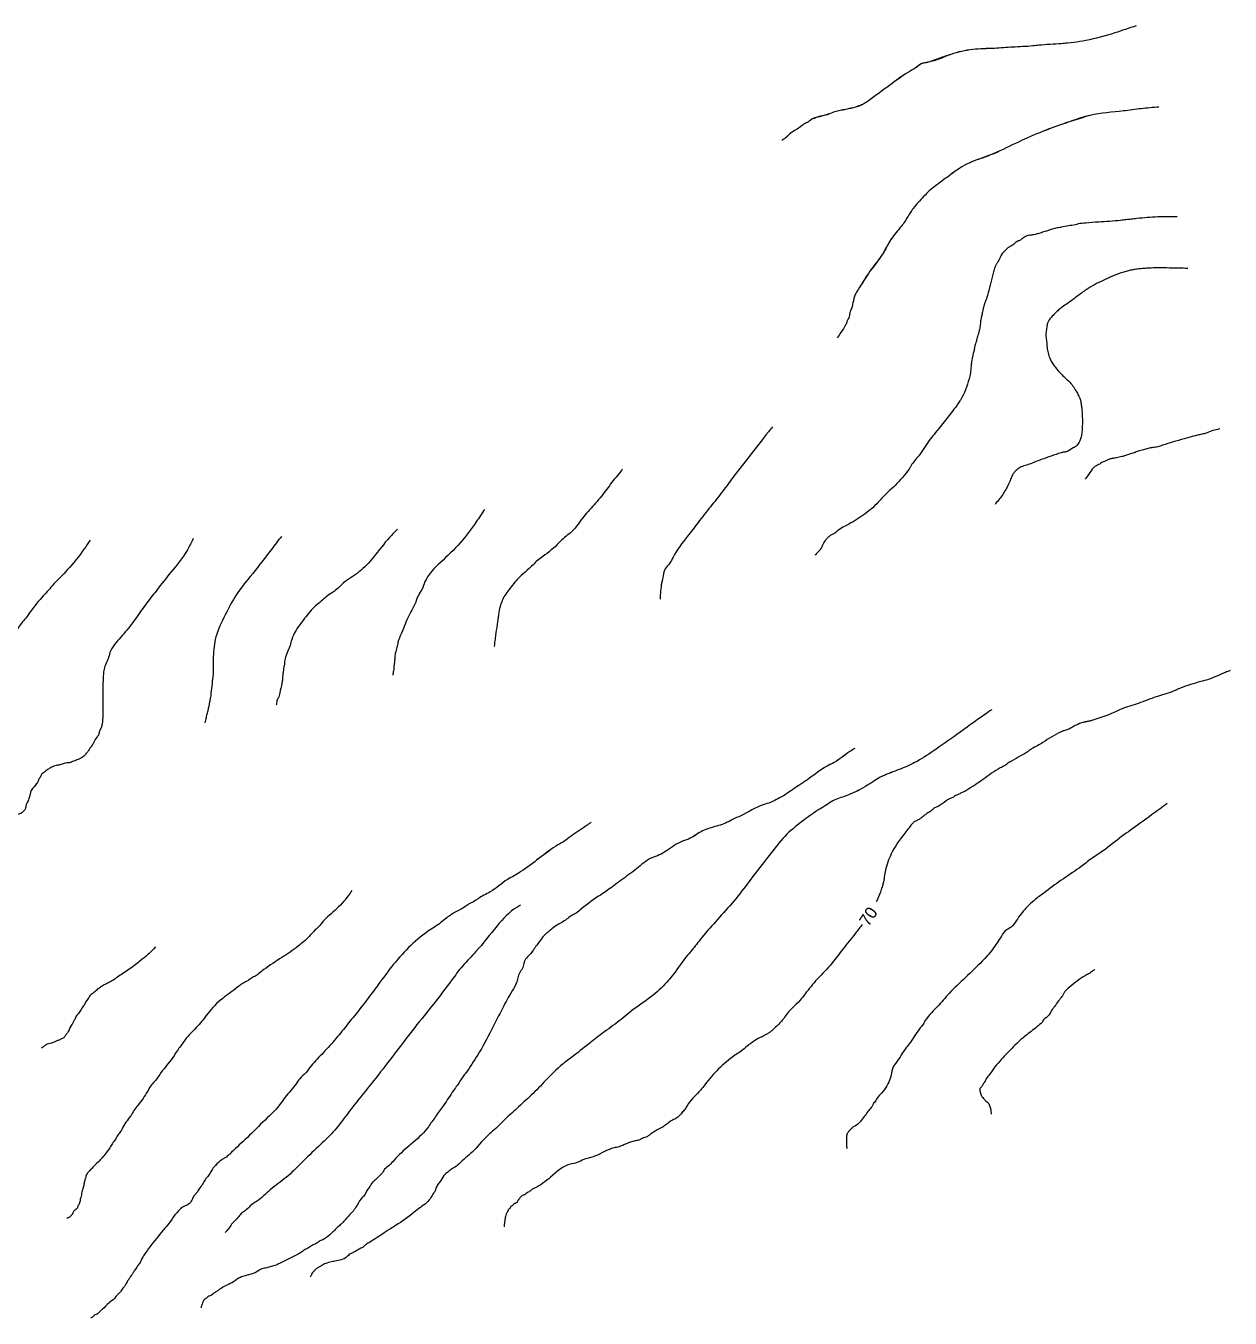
# Model space of a CAD drawing. Extents: x 366044 to 388405, y 4538112 to 4547939.
# Drawn here: x 384607.1 to 384746.5, y 4538127.1 to 4538276.6 of the extents above; entities that cross this region are included whole.
import ezdxf

# ---------------------------------------------------------------- set-up
doc = ezdxf.new("R2010")
doc.units = 0
for name, color, linetype in [('_DOSYADAN_EKLENDI', 7, 'Continuous'), ('Egri_1m', 7, 'Continuous'), ('NADI', 7, 'Continuous'), ('NKOT', 7, 'Continuous')]:
    doc.layers.add(name, color=color, linetype=linetype)

msp = doc.modelspace()

# ---------------------------------------------------------------- linework, layer by layer
at = {"layer": '_DOSYADAN_EKLENDI'}
for points in [[(384738.26191308093, 4538267.253266622), (384736.21441986924, 4538267.058519865), (384734.1512886012, 4538266.799002486), (384730.2896523637, 4538266.275521041), (384727.09640057554, 4538265.270111518), (384724.46229697886, 4538264.2847248195), (384721.6473417984, 4538263.0376101425), (384718.77210275654, 4538261.703252805), (384716.28599911486, 4538260.774216268), (384714.17572871916, 4538259.456423225), (384712.5672786879, 4538258.247871968), (384711.8522477833, 4538257.700934653), (384711.1945447055, 4538257.0647783745), (384710.5358562831, 4538256.369801555), (384709.96586929914, 4538255.702752777), (384709.5443749427, 4538255.121464432), (384708.9395656406, 4538254.131396754), (384708.54796687845, 4538253.579024602), (384708.0078754891, 4538252.940892018), (384707.40651489364, 4538252.156696235), (384706.16601534997, 4538250.088824143), (384704.63099391345, 4538247.996482541), (384703.42236065393, 4538246.075167727), (384703.11946333054, 4538245.550723616), (384702.8385788434, 4538244.584631372), (384702.7120990523, 4538244.057222806), (384702.5273060894, 4538243.560212662), (384702.4326925823, 4538243.179361373), (384702.368467342, 4538242.85683655), (384702.21701868024, 4538242.594614495), (384702.1552568018, 4538242.419141023), (384702.0018374505, 4538242.039277886), (384701.45780468197, 4538241.165863139), (384701.004657084, 4538240.548621503)], [(384730.1847037234, 4538266.257604169), (384727.09640057554, 4538265.270111518), (384724.46229697886, 4538264.2847248195), (384721.6473417984, 4538263.0376101425), (384718.77210275654, 4538261.703252805), (384718.15664377925, 4538261.457843932), (384717.52703645884, 4538261.246893096), (384716.898436377, 4538261.031862981), (384716.28599911486, 4538260.774216268), (384715.1994326313, 4538260.16455212), (384714.17572871916, 4538259.456423225), (384712.5672786879, 4538258.247871968), (384711.8522477833, 4538257.700934653), (384711.1945447055, 4538257.0647783745), (384710.5358562831, 4538256.369801555), (384709.96586929914, 4538255.702752777), (384709.5443749427, 4538255.121464432), (384708.9395656406, 4538254.131396754), (384708.54796687845, 4538253.579024602), (384708.0078754891, 4538252.940892018), (384707.40651489364, 4538252.156696235), (384707.08027975966, 4538251.649819273), (384706.7814636867, 4538251.125402641), (384706.4850483313, 4538250.599664782), (384706.16601534997, 4538250.088824143), (384705.78804761654, 4538249.562066879), (384705.3946524824, 4538249.045680469), (384705.00318342284, 4538248.527780494), (384704.63099391345, 4538247.996482541), (384703.42236065393, 4538246.075167727), (384703.11946333054, 4538245.550723616), (384702.8385788434, 4538244.584631372), (384702.7120990523, 4538244.057222806), (384702.6700103225, 4538243.931693664), (384702.61995885265, 4538243.808718469), (384702.569779242, 4538243.685742906), (384702.5273060894, 4538243.560212662), (384702.4326925823, 4538243.179361373), (384702.368467342, 4538242.85683655), (384702.21701868024, 4538242.594614495), (384702.1552568018, 4538242.419141023), (384702.0018374505, 4538242.039277886), (384701.45780468197, 4538241.165863139), (384701.004657084, 4538240.548621503)], [(384741.6184156513, 4538248.581119775), (384740.5521613162, 4538248.599036728), (384738.37634508376, 4538248.63559836), (384737.36072837946, 4538248.617035591), (384736.8531406471, 4538248.588015441), (384736.3455727721, 4538248.552048527), (384735.8006874808, 4538248.496183205), (384735.26037884015, 4538248.410169627), (384734.7242163165, 4538248.293823872), (384734.19176937593, 4538248.146962023), (384732.98711800994, 4538247.712769019), (384731.8227847502, 4538247.18653891), (384730.80558455037, 4538246.681229976), (384729.8340674217, 4538246.102051727), (384729.291412619, 4538245.713718119), (384728.75782717945, 4538245.314676), (384728.22633501864, 4538244.913823893), (384727.6899600524, 4538244.520060323), (384727.0651086034, 4538244.089281863), (384726.6570088584, 4538243.769660062), (384726.2761653905, 4538243.420202747), (384725.91609859857, 4538243.04383256), (384725.57032888127, 4538242.643472139), (384725.3884919528, 4538242.322923618), (384725.2933857733, 4538241.912662059), (384725.2252191539, 4538241.354855069), (384725.1849774395, 4538240.708323192), (384725.26333275804, 4538240.118635553), (384725.31080713746, 4538239.441211177), (384725.4469829553, 4538238.7917148415), (384725.64245728974, 4538238.170640629), (384725.77026579104, 4538237.910337031), (384725.91276938096, 4538237.660165107), (384726.23596619494, 4538237.18679368), (384726.99384893896, 4538236.323982276), (384727.15885214304, 4538236.163987126), (384727.3275059187, 4538236.009144589), (384727.49581147626, 4538235.854476038), (384727.65977002634, 4538235.695002843), (384728.2085720979, 4538235.097409986), (384728.5814493095, 4538234.532191855), (384728.89601334924, 4538233.997372148), (384729.2335755701, 4538233.079724847), (384729.3142933359, 4538232.535701345), (384729.3667207243, 4538231.991145714), (384729.3949162103, 4538231.44592501), (384729.4029382683, 4538230.899906291), (384729.3916068035, 4538230.223470069), (384729.3528431063, 4538229.6651690025), (384729.2547808925, 4538229.078445819), (384729.0998835241, 4538228.610351871), (384728.7974788731, 4538228.115318032), (384728.3216127238, 4538227.799710273), (384727.6384481031, 4538227.399330236), (384727.4659678986, 4538227.342054894), (384727.28660252044, 4538227.308543695), (384727.1060033927, 4538227.279274817), (384726.92982193944, 4538227.234726437), (384724.6520021141, 4538226.449282722), (384723.94189793325, 4538226.196448112), (384723.2607040021, 4538225.913709156), (384722.63979393215, 4538225.718212861), (384722.04730143957, 4538225.463401946), (384721.9671025095, 4538225.405112263), (384721.8947481672, 4538225.337036951), (384721.82405464305, 4538225.26720622), (384721.7488381675, 4538225.203650272), (384721.6596440565, 4538225.146311958), (384721.56995727326, 4538225.059563375), (384721.5096734119, 4538224.972320715), (384721.41949395626, 4538224.856161861), (384721.20677608857, 4538224.447876605), (384720.9920875312, 4538223.921950268), (384720.6872195183, 4538223.279865076), (384720.35393392795, 4538222.697094501), (384719.57122907636, 4538221.621760469), (384719.3913628373, 4538221.418853031), (384719.3025336515, 4538221.2660339875)], [(384693.54434173874, 4538230.255679885), (384693.05929116433, 4538229.657243217), (384690.8351930385, 4538226.811598331), (384689.15217164694, 4538224.6629065685), (384687.737717933, 4538222.745050286), (384686.3556231754, 4538221.003161552), (384684.9132445565, 4538219.174030157), (384683.680627771, 4538217.576722395), (384682.02257525, 4538215.162844121), (384681.5986175317, 4538214.434504421), (384681.11782465875, 4538213.824793957), (384680.804088543, 4538212.653323894), (384680.708489691, 4538212.213652063), (384680.5147345332, 4538210.300597577)], [(384693.54434173874, 4538230.255679885), (384693.05929116433, 4538229.657243217), (384690.8351930385, 4538226.811598331), (384689.15217164694, 4538224.6629065685), (384687.737717933, 4538222.745050286), (384686.3556231754, 4538221.003161552), (384684.9132445565, 4538219.174030157), (384683.680627771, 4538217.576722395), (384682.02257525, 4538215.162844121), (384681.5986175317, 4538214.434504421), (384681.11782465875, 4538213.824793957), (384680.804088543, 4538212.653323894), (384680.708489691, 4538212.213652063), (384680.5147345332, 4538210.300597577)], [(384660.2079564071, 4538220.689473668), (384659.2385815293, 4538219.252435335), (384657.3742158816, 4538216.812605325), (384655.10116535926, 4538214.5561540015), (384653.26866599557, 4538212.262881266), (384652.96133462066, 4538211.473744721), (384652.53737690224, 4538210.745405023), (384652.2300455273, 4538209.956268477), (384651.31741217786, 4538208.147653984), (384650.489538888, 4538206.131685368), (384650.2135811246, 4538205.459695829), (384650.0856233163, 4538204.844056451), (384649.92875525844, 4538204.258321419), (384649.8321710618, 4538203.759829048), (384649.79390003684, 4538203.230938255), (384649.7257334175, 4538202.673131265), (384649.68746239255, 4538202.144240471), (384649.5903855235, 4538201.616337827), (384649.5791327042, 4538201.506651045)], [(384660.2079564071, 4538220.689473668), (384659.2385815293, 4538219.252435335), (384657.3742158816, 4538216.812605325), (384655.10116535926, 4538214.5561540015), (384653.26866599557, 4538212.262881266), (384652.96133462066, 4538211.473744721), (384652.53737690224, 4538210.745405023), (384652.2300455273, 4538209.956268477), (384651.31741217786, 4538208.147653984), (384650.489538888, 4538206.131685368), (384650.2135811246, 4538205.459695829), (384650.0856233163, 4538204.844056451), (384649.92875525844, 4538204.258321419), (384649.8321710618, 4538203.759829048), (384649.79390003684, 4538203.230938255), (384649.7257334175, 4538202.673131265), (384649.68746239255, 4538202.144240471), (384649.5903855235, 4538201.616337827), (384649.5791327042, 4538201.506651045)], [(384614.5426304438, 4538217.117825694), (384613.8636458802, 4538216.13165087), (384611.9409670606, 4538213.722219281), (384610.1447680323, 4538211.840196258), (384609.57478104834, 4538211.173147481), (384608.94598822034, 4538210.507086855), (384607.44332574017, 4538208.590712801), (384606.9620401949, 4538207.951592066), (384606.48173999425, 4538207.371291872), (384606.0587676207, 4538206.701772715), (384605.7529142629, 4538206.000866981), (384605.53379165416, 4538205.210248209), (384605.25684854615, 4538204.479438128), (384605.04018929927, 4538203.835870707), (384604.91370950814, 4538203.308462142), (384604.10061638977, 4538202.174801643), (384603.94916772796, 4538201.912579588), (384603.798704411, 4538201.709178076), (384603.6472557492, 4538201.446956022), (384603.3717906583, 4538200.804376753), (384603.1002669464, 4538200.397079649), (384602.7576205809, 4538199.2555139335), (384602.5565694296, 4538197.78796486), (384602.4629412671, 4538197.465934113), (384602.37128379435, 4538197.261544446), (384602.30607320915, 4538196.88019908), (384601.9742656361, 4538196.385659318), (384601.67629503645, 4538196.155317913), (384601.6369785934, 4538196.143975355)], [(384614.5426304438, 4538217.117825694), (384613.8636458802, 4538216.13165087), (384611.9409670606, 4538213.722219281), (384610.1447680323, 4538211.840196258), (384609.57478104834, 4538211.173147481), (384608.94598822034, 4538210.507086855), (384607.44332574017, 4538208.590712801), (384606.9620401949, 4538207.951592066), (384606.48173999425, 4538207.371291872), (384606.0587676207, 4538206.701772715), (384605.7529142629, 4538206.000866981), (384605.53379165416, 4538205.210248209), (384605.25684854615, 4538204.479438128), (384605.04018929927, 4538203.835870707), (384604.91370950814, 4538203.308462142), (384604.10061638977, 4538202.174801643), (384603.94916772796, 4538201.912579588), (384603.798704411, 4538201.709178076), (384603.6472557492, 4538201.446956022), (384603.3717906583, 4538200.804376753), (384603.1002669464, 4538200.397079649), (384602.7576205809, 4538199.2555139335), (384602.5565694296, 4538197.78796486), (384602.4629412671, 4538197.465934113), (384602.37128379435, 4538197.261544446), (384602.30607320915, 4538196.88019908), (384601.9742656361, 4538196.385659318), (384601.67629503645, 4538196.155317913), (384601.6369785934, 4538196.143975355)], [(384636.6773178801, 4538217.5592887495), (384636.1099911633, 4538216.816899088), (384634.87737437786, 4538215.219591326), (384633.6447575924, 4538213.622283564), (384631.4804506555, 4538210.834471066), (384630.176218544, 4538208.47348442), (384629.10425377474, 4538205.932083542), (384628.80119903054, 4538203.642529122), (384628.76720463624, 4538201.613220451), (384628.5244337532, 4538199.410908691), (384628.4557744615, 4538198.823691431), (384628.3606682819, 4538198.413429871), (384628.1670072162, 4538197.387034858), (384628.01112450304, 4538196.860120367), (384627.9135549616, 4538196.302807454), (384627.81925769395, 4538196.003765744)], [(384636.6773178801, 4538217.5592887495), (384636.1099911633, 4538216.816899088), (384634.87737437786, 4538215.219591326), (384633.6447575924, 4538213.622283564), (384631.4804506555, 4538210.834471066), (384630.176218544, 4538208.47348442), (384629.10425377474, 4538205.932083542), (384628.80119903054, 4538203.642529122), (384628.76720463624, 4538201.613220451), (384628.5244337532, 4538199.410908691), (384628.4557744615, 4538198.823691431), (384628.3606682819, 4538198.413429871), (384628.1670072162, 4538197.387034858), (384628.01112450304, 4538196.860120367), (384627.9135549616, 4538196.302807454), (384627.81925769395, 4538196.003765744)], [(384718.90426507866, 4538197.500666668), (384718.09756106505, 4538196.948684972), (384714.8557588959, 4538194.622332531), (384712.1500994867, 4538192.727861906), (384709.9825516909, 4538191.38280471), (384709.09390255855, 4538190.956830722), (384708.20623785304, 4538190.58962254), (384706.2835385733, 4538189.828284868), (384704.20559401065, 4538188.569899429), (384702.043460562, 4538187.5480541745), (384701.24539908976, 4538187.267517748), (384700.5055964663, 4538186.956613779), (384699.7628405624, 4538186.469412389), (384698.90209032095, 4538185.954797369), (384697.14776881324, 4538184.720379325), (384695.21079534525, 4538183.106937446), (384693.3819719469, 4538180.933251119), (384691.6706506728, 4538178.757595518), (384689.9578527584, 4538176.493791204), (384688.0986694023, 4538174.261831389), (384686.27230707096, 4538172.235059581), (384684.8626165216, 4538170.52460725), (384684.32204384136, 4538169.828279301), (384683.722720099, 4538169.13293599), (384682.0392977157, 4538166.868639357), (384681.4992172489, 4538166.201694312), (384679.7071525824, 4538164.468259222), (384677.41668831505, 4538162.801959362), (384675.5404347626, 4538161.30506446), (384673.6069067883, 4538159.897302906), (384672.0288384669, 4538158.659930948), (384670.00423061906, 4538157.07734893), (384669.28986581945, 4538156.530889411), (384667.0796527309, 4538154.3929861365), (384665.3762068712, 4538152.687456993), (384663.734957567, 4538151.18662354), (384662.1823270696, 4538149.713696034), (384661.4953689474, 4538149.049212582), (384660.780019721, 4538148.443987258), (384658.95513402973, 4538146.505364162), (384657.4333557036, 4538145.120093049), (384656.777741966, 4538144.572648893), (384656.2137003154, 4538144.229408108), (384656.0648538066, 4538144.114338087), (384655.91551508434, 4538143.969885163), (384655.8264040644, 4538143.912596312), (384655.49785887555, 4538143.59479988), (384655.01554504404, 4538142.86810439), (384654.714898746, 4538142.461666927), (384654.53027793206, 4538141.965111478), (384654.2276627806, 4538141.441142399), (384653.8956720979, 4538140.91766564), (384653.3272005269, 4538140.309978722), (384652.58395240956, 4538139.793394427), (384651.83922765206, 4538139.188661421), (384649.6094833004, 4538137.638908538), (384649.0155739054, 4538137.266777166), (384648.5993943368, 4538136.979840594), (384646.9062849581, 4538135.89135243), (384646.49059760285, 4538135.633798762), (384646.1924123719, 4538135.374275818), (384646.0734336075, 4538135.288096382), (384645.895703781, 4538135.202901584), (384645.035445753, 4538134.717669469), (384644.65061056905, 4538134.547772192), (384644.23295436025, 4538134.1726869065), (384642.90268783545, 4538133.695331895), (384642.6373236293, 4538133.640996958), (384641.9587331348, 4538133.476022869), (384641.4260358688, 4538133.24982138), (384641.0695917892, 4538133.020665977), (384640.77288319834, 4538132.849291744), (384640.5040734983, 4538132.5892764805), (384640.26463932946, 4538132.328768898), (384640.1730672425, 4538132.124565529), (384640.08198736905, 4538131.949745063), (384640.01177572005, 4538131.864028361)], [(384718.90426507866, 4538197.500666668), (384718.09756106505, 4538196.948684972), (384714.8557588959, 4538194.622332531), (384712.1500994867, 4538192.727861906), (384709.9825516909, 4538191.38280471), (384709.09390255855, 4538190.956830722), (384708.20623785304, 4538190.58962254), (384706.2835385733, 4538189.828284868), (384705.74493633537, 4538189.551687428), (384705.23403014615, 4538189.221660251), (384704.7283920298, 4538188.880349022), (384704.20559401065, 4538188.569899429), (384702.043460562, 4538187.5480541745), (384701.24539908976, 4538187.267517748), (384700.5055964663, 4538186.956613779), (384699.7628405624, 4538186.469412389), (384698.90209032095, 4538185.954797369), (384698.45816514327, 4538185.66342343)], [(384739.2135322091, 4538186.640199698), (384738.395601598, 4538186.057076259), (384735.7775765686, 4538184.131745772), (384733.69569429883, 4538182.638297102), (384731.46348888, 4538180.9416297), (384730.83971174055, 4538180.540607744), (384730.1557068987, 4538180.052421717), (384729.530453119, 4538179.563251051), (384727.4789308072, 4538178.128075869), (384725.4269162818, 4538176.663517782), (384724.83153024665, 4538176.203237701), (384724.2665041692, 4538175.801231109), (384723.7303614095, 4538175.369349293), (384723.1633664786, 4538174.8498110855), (384722.59489490744, 4538174.242124166), (384722.02396226936, 4538173.487522729), (384720.7665637225, 4538172.097820744), (384720.64807717147, 4538172.041024213), (384720.05126706965, 4538171.316213484), (384719.52531321463, 4538170.528541096), (384718.9971525826, 4538169.742385749), (384718.39372215024, 4538169.022126143), (384716.122789146, 4538166.767675889), (384714.18138575734, 4538164.889787875), (384712.77415627486, 4538163.326250063), (384711.18624368554, 4538161.50122003), (384710.88412074745, 4538161.006633856), (384710.5536067051, 4538160.571305809), (384709.34905265964, 4538158.828024341), (384708.59743691474, 4538157.811930683), (384708.29531397653, 4538157.317344509), (384707.633301465, 4538156.3879226055), (384707.4202895468, 4538155.950625282), (384707.32428753935, 4538155.481975779), (384707.0750091026, 4538154.6338101225), (384706.6494774795, 4538153.788598379), (384706.3483389682, 4538153.352778012), (384705.5688243324, 4538152.425325385), (384705.4175167567, 4538152.163340846), (384705.2378180766, 4538151.9606144335), (384705.1467382032, 4538151.785793968), (384704.96556288295, 4538151.494918845), (384704.57531335164, 4538151.001809627), (384704.1542116491, 4538150.421044017), (384703.6738666711, 4538149.8118801415), (384703.07798842253, 4538149.322217155), (384702.72154434276, 4538149.093061753), (384702.6613166405, 4538149.005897679), (384702.5722056205, 4538148.948608829), (384702.4522424295, 4538148.803663586), (384702.3327714516, 4538148.688101248), (384702.24218379153, 4538148.542663686), (384702.1819560893, 4538148.455499613), (384702.11680625315, 4538148.0745065035), (384702.10007099784, 4538147.075487776), (384702.12550882174, 4538146.839932227), (384702.14266998525, 4538146.747678364)], [(384664.372966946, 4538174.893810538), (384663.9277174249, 4538174.636658363), (384661.6578017943, 4538172.4989750385), (384659.1972788911, 4538169.511832745), (384657.640550366, 4538167.832622699), (384656.40856544493, 4538166.236173862), (384654.2747558253, 4538163.449367279), (384652.1125431957, 4538160.721840647), (384649.8587200787, 4538157.790036722), (384647.6048969617, 4538154.858232798), (384645.6234432078, 4538152.392292614), (384644.09117833385, 4538150.418653612), (384642.67991179676, 4538148.6487992015), (384640.97624402406, 4538146.972052643), (384638.9742659778, 4538145.035690424), (384637.2417027755, 4538143.388830189), (384635.3950351142, 4538141.949696124), (384633.81433535786, 4538140.594308661), (384633.2201769099, 4538140.22204547), (384632.65245179227, 4538139.672927826), (384632.2654855502, 4538139.385396632), (384631.84716177935, 4538138.98078363), (384631.427360749, 4538138.487989752), (384631.0090369781, 4538138.08337675), (384630.64751922694, 4538137.560203852), (384630.3173590046, 4538137.154112758), (384630.16795765783, 4538137.009608115)]]:
    msp.add_spline(points, degree=3, dxfattribs=at)
at = {"layer": 'Egri_1m'}
for points in [[(384735.63340115023, 4538276.647840795), (384733.1440878579, 4538275.83006998), (384729.78789097397, 4538274.948448909), (384726.9972794407, 4538274.585022559), (384724.3561263552, 4538274.394986187), (384723.6513933413, 4538274.318907967), (384721.3335497557, 4538274.182059425), (384719.2208236832, 4538274.041754259), (384716.72716508654, 4538273.907868537), (384714.1675366399, 4538273.335322935), (384711.5732048044, 4538272.440862982), (384710.74929782405, 4538272.2495206455), (384710.06699345564, 4538271.762610971), (384709.4750515416, 4538271.420769047), (384707.36953343265, 4538269.961027628), (384704.9660804077, 4538268.213125917), (384704.22468004585, 4538267.697894016), (384702.014226673, 4538266.972873616), (384700.7493091956, 4538266.70100883), (384700.10023524694, 4538266.44808401), (384698.09686334606, 4538265.836846317), (384697.68171842257, 4538265.550661239), (384697.1786659935, 4538265.265957572), (384696.67414059525, 4538264.893324405), (384696.0817076915, 4538264.522172649), (384695.51808629977, 4538264.121217258), (384695.01208793226, 4538263.660654596), (384694.6262455106, 4538263.373975715), (384694.6191145144, 4538263.368203464)], [(384727.66212287586, 4538274.646397521), (384726.9972794407, 4538274.585022559), (384725.6763010261, 4538274.492181667), (384724.3561263552, 4538274.394986187), (384723.6513933413, 4538274.318907967), (384721.3335497557, 4538274.182059425), (384719.2208236832, 4538274.041754259), (384716.72716508654, 4538273.907868537), (384714.1675366399, 4538273.335322935), (384713.5129713912, 4538273.12439079), (384712.86610289715, 4538272.894055894), (384712.2213683156, 4538272.66073953), (384711.5732048044, 4538272.440862982), (384711.47150878917, 4538272.413017985), (384711.157780009, 4538272.357819177), (384710.9494584577, 4538272.317628667), (384710.74929782405, 4538272.2495206455), (384710.5681627624, 4538272.143850122), (384710.40160602937, 4538272.015621768), (384710.2383191015, 4538271.882615435), (384710.06699345564, 4538271.762610971), (384709.4750515416, 4538271.420769047), (384707.36953343265, 4538269.961027628), (384704.9660804077, 4538268.213125917), (384704.22468004585, 4538267.697894016), (384703.70333685767, 4538267.437393109), (384703.15117805626, 4538267.252567905), (384702.014226673, 4538266.972873616), (384701.69784350763, 4538266.903499693), (384701.379024804, 4538266.845380025), (384701.0615776655, 4538266.783040956), (384700.7493091956, 4538266.70100883), (384700.10023524694, 4538266.44808401), (384699.6002976583, 4538266.294962333), (384699.0913410872, 4538266.165631979), (384698.5859886207, 4538266.024718218), (384698.33860864147, 4538265.938862956), (384698.09686334606, 4538265.836846317), (384697.68171842257, 4538265.550661239), (384697.1786659935, 4538265.265957572), (384696.67414059525, 4538264.893324405), (384696.0817076915, 4538264.522172649), (384695.51808629977, 4538264.121217258), (384695.3883205917, 4538264.0097519215), (384695.26487644576, 4538263.890963882), (384695.141537635, 4538263.772161866), (384695.01208793226, 4538263.660654596), (384694.6262455106, 4538263.373975715), (384694.6191145144, 4538263.368203464)], [(384740.36273144116, 4538254.539394894), (384739.9827141741, 4538254.532799435), (384738.5709756025, 4538254.556547592), (384738.1293144875, 4538254.534549917), (384735.7136519362, 4538254.339767894), (384735.0651266567, 4538254.262395542), (384734.4465054087, 4538254.213947413), (384733.82739134936, 4538254.136080309), (384731.2940839172, 4538253.943277297), (384729.79164762783, 4538253.821414845), (384728.9073397749, 4538253.718581546), (384728.61174913816, 4538253.635272156), (384727.7857709143, 4538253.502030377), (384726.98871109926, 4538253.338874871), (384726.4872419209, 4538253.259028754), (384725.92023625725, 4538253.112200328), (384725.36105837865, 4538252.935702226), (384724.8032022181, 4538252.753753856), (384724.24016170856, 4538252.590574623), (384723.6494732466, 4538252.453374818), (384723.11859284807, 4538252.374023455), (384722.5553443606, 4538252.1186529985), (384722.4699689141, 4538252.05722436), (384722.3905916562, 4538251.988324754), (384722.31160106923, 4538251.919757148), (384722.22738563525, 4538251.859324518), (384722.0329330594, 4538251.777628234), (384721.93376634095, 4538251.739890296), (384721.8420829036, 4538251.6892424645), (384721.5141241782, 4538251.429913983), (384721.09743898065, 4538251.142650787), (384720.77046587813, 4538250.942160253), (384720.4714255614, 4538250.6529180445), (384720.17189243354, 4538250.3342568595), (384719.8694024371, 4538249.839081831), (384719.5948452265, 4538249.255155126), (384719.51953689096, 4538249.131100123), (384719.4341987311, 4538249.012023716), (384719.29235522996, 4538248.7599800965), (384719.1144982988, 4538248.1644512415), (384718.96503467864, 4538247.5616962155), (384718.8220725991, 4538246.957467925), (384718.6637202892, 4538246.357519274), (384718.227322635, 4538244.893497107), (384718.0733671739, 4538244.484105234), (384717.9174404672, 4538243.957037464), (384717.82033620105, 4538243.4289801875), (384717.72520318045, 4538243.018598808), (384717.6285917257, 4538242.519960507), (384717.55991305684, 4538241.932570528), (384717.46231597924, 4538241.375094278), (384717.3681685816, 4538241.023550846), (384717.1813522203, 4538240.408720906), (384717.0862191998, 4538239.998339527), (384716.9302924932, 4538239.471271756), (384716.83368103835, 4538238.972633454), (384716.7709161066, 4538238.738271166), (384716.7071655519, 4538238.445070931), (384716.543846674, 4538237.476718548), (384716.51264243043, 4538237.220398909), (384716.4906068732, 4538236.9629320195), (384716.4383646137, 4538236.4485387085), (384716.2804666613, 4538235.803795042), (384715.2979114546, 4538233.348433311), (384715.0043786853, 4538232.912015668), (384714.6993167587, 4538232.488243259), (384714.06346836244, 4538231.66241769), (384712.38046479557, 4538229.542538755), (384711.8397281686, 4538228.874807906), (384711.51073958364, 4538228.42590391), (384711.20403266215, 4538227.960422577), (384710.8985939016, 4538227.493979973), (384710.5734097993, 4538227.042192168), (384710.09297404706, 4538226.461728736), (384709.6718535468, 4538225.909694772), (384709.5843735496, 4538225.774249151), (384709.50603941915, 4538225.632769011), (384709.42739064264, 4538225.491372193), (384709.33896670723, 4538225.356176547), (384707.71872807207, 4538223.470659899), (384706.1632256144, 4538221.937181435), (384705.59406339016, 4538221.328783288), (384703.80425679334, 4538219.858100799), (384701.87281502096, 4538218.713500795), (384701.159553564, 4538218.284090261), (384700.80169080687, 4538217.995837557), (384700.65615632146, 4538217.906046508), (384700.50381682144, 4538217.826317168), (384700.35187977867, 4538217.745564865), (384700.20755266503, 4538217.652704934), (384699.90900515986, 4538217.392881698), (384699.6393760636, 4538217.103144734), (384699.4733608076, 4538216.842483023), (384699.3405206773, 4538216.559792065), (384699.20549363334, 4538216.279125696), (384699.0329176363, 4538216.024537753), (384698.49365944363, 4538215.445063828), (384698.4552904902, 4538215.406951226)], [(384724.2062610919, 4538252.581939024), (384723.6494732466, 4538252.453374818), (384723.11859284807, 4538252.374023455), (384722.5553443606, 4538252.1186529985), (384722.4699689141, 4538252.05722436), (384722.3905916562, 4538251.988324754), (384722.31160106923, 4538251.919757148), (384722.22738563525, 4538251.859324518), (384722.0329330594, 4538251.777628234), (384721.93376634095, 4538251.739890296), (384721.8420829036, 4538251.6892424645), (384721.5141241782, 4538251.429913983), (384721.09743898065, 4538251.142650787), (384720.77046587813, 4538250.942160253), (384720.4714255614, 4538250.6529180445), (384720.17189243354, 4538250.3342568595), (384719.8694024371, 4538249.839081831), (384719.5948452265, 4538249.255155126), (384719.51953689096, 4538249.131100123), (384719.4341987311, 4538249.012023716), (384719.29235522996, 4538248.7599800965), (384719.1144982988, 4538248.1644512415), (384718.96503467864, 4538247.5616962155), (384718.8220725991, 4538246.957467925), (384718.6637202892, 4538246.357519274), (384718.227322635, 4538244.893497107), (384718.0733671739, 4538244.484105234), (384717.9174404672, 4538243.957037464), (384717.82033620105, 4538243.4289801875), (384717.72520318045, 4538243.018598808), (384717.6285917257, 4538242.519960507), (384717.55991305684, 4538241.932570528), (384717.46231597924, 4538241.375094278), (384717.3681685816, 4538241.023550846), (384717.1813522203, 4538240.408720906), (384717.0862191998, 4538239.998339527), (384716.9302924932, 4538239.471271756), (384716.83368103835, 4538238.972633454), (384716.7709161066, 4538238.738271166), (384716.7071655519, 4538238.445070931), (384716.543846674, 4538237.476718548), (384716.51264243043, 4538237.220398909), (384716.4906068732, 4538236.9629320195), (384716.4383646137, 4538236.4485387085), (384716.2804666613, 4538235.803795042), (384715.2979114546, 4538233.348433311), (384715.0043786853, 4538232.912015668), (384714.6993167587, 4538232.488243259), (384714.06346836244, 4538231.66241769), (384712.38046479557, 4538229.542538755), (384711.8397281686, 4538228.874807906), (384711.51073958364, 4538228.42590391), (384711.20403266215, 4538227.960422577), (384710.8985939016, 4538227.493979973), (384710.5734097993, 4538227.042192168), (384710.09297404706, 4538226.461728736), (384709.6718535468, 4538225.909694772), (384709.5843735496, 4538225.774249151), (384709.50603941915, 4538225.632769011), (384709.42739064264, 4538225.491372193), (384709.33896670723, 4538225.356176547), (384707.71872807207, 4538223.470659899), (384706.1632256144, 4538221.937181435), (384705.59406339016, 4538221.328783288), (384703.80425679334, 4538219.858100799), (384701.87281502096, 4538218.713500795), (384701.159553564, 4538218.284090261), (384700.80169080687, 4538217.995837557), (384700.65615632146, 4538217.906046508), (384700.50381682144, 4538217.826317168), (384700.35187977867, 4538217.745564865), (384700.20755266503, 4538217.652704934), (384699.90900515986, 4538217.392881698), (384699.6393760636, 4538217.103144734), (384699.4733608076, 4538216.842483023), (384699.3405206773, 4538216.559792065), (384699.20549363334, 4538216.279125696), (384699.0329176363, 4538216.024537753), (384698.49365944363, 4538215.445063828), (384698.4552904902, 4538215.406951226)], [(384745.3325921181, 4538230.014046241), (384745.2851374948, 4538229.997367605), (384744.5169960886, 4538229.804298368), (384743.7473762482, 4538229.522972213), (384743.24663498666, 4538229.39388392), (384742.74216330674, 4538229.2781963), (384741.7385426662, 4538229.027073899), (384741.1767726131, 4538228.859960366), (384738.66351298423, 4538228.107702091), (384738.13115415146, 4538227.940093805), (384737.8542304555, 4538227.8791255085), (384737.57134802995, 4538227.843745628), (384737.28809965285, 4538227.8097567875), (384737.0100781023, 4538227.75296161), (384736.47771926946, 4538227.585353325), (384735.85712677595, 4538227.419229298), (384735.3835903835, 4538227.250631505), (384734.8512315507, 4538227.083023218), (384734.40710637864, 4538226.913930673), (384733.9639668293, 4538226.803676074), (384733.6688690041, 4538226.74978566), (384733.3438671472, 4538226.666971021), (384733.0193581016, 4538226.613575361), (384732.63553380425, 4538226.531750231), (384732.2208198524, 4538226.362162932), (384731.864928341, 4538226.191586125), (384731.5987489245, 4538226.107781983), (384731.54925045255, 4538226.071277918), (384731.5083158662, 4538226.02216711), (384731.4677417616, 4538225.972477406), (384731.4193247346, 4538225.934236656), (384731.1526525068, 4538225.821013538), (384730.85558343586, 4538225.649447226), (384730.5565431192, 4538225.360205016), (384730.0138352466, 4538224.574798271), (384729.73370834935, 4538224.197768072)], [(384676.1570019682, 4538225.335849401), (384676.04844484397, 4538225.192373515), (384674.7912263198, 4538223.630382308), (384674.22122206155, 4538222.848399097), (384672.8751140524, 4538221.229269634), (384671.52998802275, 4538219.668759836), (384670.094008549, 4538217.933872454), (384669.47030918434, 4538217.445975172), (384668.8446458607, 4538216.840838562), (384666.9417903162, 4538215.23109136), (384666.3185819412, 4538214.77250391), (384665.8120925841, 4538214.282631416), (384663.9956715758, 4538212.583473307), (384663.4276312765, 4538211.9187294245), (384662.8884024893, 4538211.224181908), (384662.43757219735, 4538210.557462814), (384662.1938233774, 4538210.004526426), (384662.00867956114, 4538209.450602434), (384661.8171528784, 4538208.51565062), (384661.7497100595, 4538207.989061246), (384661.3846664317, 4538205.444537677), (384661.31624163326, 4538204.859328637), (384661.313261302, 4538204.835911046)], [(384676.1570019682, 4538225.335849401), (384676.04844484397, 4538225.192373515), (384674.7912263198, 4538223.630382308), (384674.22122206155, 4538222.848399097), (384672.8751140524, 4538221.229269634), (384671.52998802275, 4538219.668759836), (384670.094008549, 4538217.933872454), (384669.47030918434, 4538217.445975172), (384668.8446458607, 4538216.840838562), (384666.9417903162, 4538215.23109136), (384666.3185819412, 4538214.77250391), (384665.8120925841, 4538214.282631416), (384663.9956715758, 4538212.583473307), (384663.4276312765, 4538211.9187294245), (384662.8884024893, 4538211.224181908), (384662.43757219735, 4538210.557462814), (384662.1938233774, 4538210.004526426), (384662.00867956114, 4538209.450602434), (384661.8171528784, 4538208.51565062), (384661.7497100595, 4538207.989061246), (384661.3846664317, 4538205.444537677), (384661.31624163326, 4538204.859328637), (384661.313261302, 4538204.835911046)], [(384650.12897730543, 4538218.416594923), (384649.187086019, 4538217.435968982), (384647.3613362059, 4538215.17992406), (384645.66163421544, 4538213.449480906), (384643.85208706354, 4538212.160660449), (384643.2562172315, 4538211.584339867), (384642.63251786685, 4538211.096442586), (384642.01029147144, 4538210.696474801), (384641.47449961235, 4538210.20709611), (384640.7912132644, 4538209.661566772), (384640.1357564492, 4538209.02761413), (384639.5076381769, 4538208.275928359), (384638.96791839995, 4538207.55207101), (384637.8806230101, 4538205.635398996), (384637.6930242452, 4538204.934925841), (384637.3877244831, 4538204.207118067), (384637.0447753936, 4538202.981536947), (384637.00909002515, 4538202.601002931), (384636.9455751241, 4538202.308892215), (384636.91136272484, 4538202.016287695), (384636.8458838648, 4538201.606937651), (384636.8072525579, 4538201.050544642), (384636.7407917183, 4538200.582574931), (384636.4872231036, 4538199.443441899), (384636.33138178935, 4538198.889024101), (384636.27130381635, 4538198.802082211), (384636.148201932, 4538198.452339438), (384636.1139895327, 4538198.159734918), (384636.08871939307, 4538198.068774621)], [(384650.12897730543, 4538218.416594923), (384649.187086019, 4538217.435968982), (384647.3613362059, 4538215.17992406), (384645.66163421544, 4538213.449480906), (384643.85208706354, 4538212.160660449), (384643.2562172315, 4538211.584339867), (384642.63251786685, 4538211.096442586), (384642.01029147144, 4538210.696474801), (384641.47449961235, 4538210.20709611), (384640.7912132644, 4538209.661566772), (384640.1357564492, 4538209.02761413), (384639.5076381769, 4538208.275928359), (384638.96791839995, 4538207.55207101), (384637.8806230101, 4538205.635398996), (384637.6930242452, 4538204.934925841), (384637.3877244831, 4538204.207118067), (384637.0447753936, 4538202.981536947), (384637.00909002515, 4538202.601002931), (384636.9455751241, 4538202.308892215), (384636.91136272484, 4538202.016287695), (384636.8458838648, 4538201.606937651), (384636.8072525579, 4538201.050544642), (384636.7407917183, 4538200.582574931), (384636.4872231036, 4538199.443441899), (384636.33138178935, 4538198.889024101), (384636.27130381635, 4538198.802082211), (384636.148201932, 4538198.452339438), (384636.1139895327, 4538198.159734918), (384636.08871939307, 4538198.068774621)], [(384703.0607062187, 4538193.027028722), (384702.49890628667, 4538192.672624326), (384700.68985012465, 4538191.4131137), (384699.86201522645, 4538190.987292705), (384697.57871814736, 4538189.413274775), (384695.8297399581, 4538188.2407060405), (384694.9994501113, 4538187.668335885), (384694.1413307316, 4538187.18438903), (384693.3139868232, 4538186.787877867), (384692.4593043718, 4538186.5090998355), (384689.8585896696, 4538185.233612063), (384688.9135447639, 4538184.809766281), (384688.08570986567, 4538184.383945287), (384687.2896324181, 4538184.10417965), (384686.43544095644, 4538183.854711452), (384685.63936350885, 4538183.574945815), (384684.8999271059, 4538183.176953243), (384684.01152324496, 4538182.634880526), (384683.1265563122, 4538182.297976635), (384681.26135009516, 4538181.186002777), (384680.4325332174, 4538180.701562118), (384679.54756628466, 4538180.364658225), (384677.7971151263, 4538179.104159994), (384676.0163794866, 4538177.785535902), (384674.3841203151, 4538176.581682122), (384673.6134174514, 4538176.066944025), (384671.4175368883, 4538174.462134853), (384670.7938375236, 4538173.9742375715), (384670.2316891011, 4538173.661211677), (384669.69737021124, 4538173.259762483), (384669.13423980924, 4538172.888116924), (384668.5720913867, 4538172.5750910295), (384668.0079790053, 4538172.144825806), (384667.05655123293, 4538171.339952203), (384666.66727188317, 4538170.848104498), (384666.36688201845, 4538170.413395045), (384665.9473181874, 4538169.863421477), (384665.5570568581, 4538169.312954105), (384665.04958552145, 4538168.764461948), (384664.7462497182, 4538168.1538935015), (384664.56012392254, 4538167.541349843), (384664.1981831157, 4538166.931769004), (384664.0120573199, 4538166.319225346), (384662.9506275039, 4538164.196890703), (384661.9517306094, 4538162.308047111), (384661.01192970836, 4538160.447525745), (384659.4102891256, 4538157.57202392), (384657.9967382974, 4538155.426305084), (384657.4565275307, 4538154.673137902), (384657.0354907304, 4538154.035234837), (384656.6154359096, 4538153.455951437), (384655.4431789526, 4538151.716619826), (384654.9933306402, 4538151.108520395), (384654.54250034835, 4538150.441801302), (384654.0926520359, 4538149.833701872), (384653.7018997169, 4538149.253924669), (384652.0017067367, 4538147.494171682), (384651.4664058674, 4538147.034102822), (384649.7388743442, 4538145.392082969), (384649.20160951605, 4538144.81477478), (384648.63651515497, 4538144.325889892), (384648.2760473173, 4538143.80423855), (384647.7993514517, 4538143.343182084), (384647.6498930039, 4538143.169792106), (384647.47162304405, 4538143.026205764), (384647.173688128, 4538142.7380454745), (384647.0833256737, 4538142.592977722), (384646.9631697279, 4538142.419093941), (384646.8425227922, 4538142.215900328), (384646.54262391734, 4538141.810500708), (384646.3003480666, 4538141.345493819), (384645.9120506963, 4538140.912265775), (384645.3093070079, 4538139.9256075425), (384644.91953666834, 4538139.404450003), (384644.442349813, 4538138.914083705), (384644.0237679613, 4538138.422729801), (384643.6061680892, 4538137.989995563), (384643.1895501965, 4538137.615880988), (384642.29574544856, 4538136.751400116), (384641.46545560175, 4538136.17902996), (384641.0517836475, 4538135.9807743775), (384640.63663872395, 4538135.694589299), (384640.25276026136, 4538135.525149747), (384639.837615338, 4538135.2389646685), (384639.4239433837, 4538135.040709087), (384639.0087984603, 4538134.754524007), (384638.4759525396, 4538134.441004311), (384636.61369226093, 4538133.504889446), (384636.08182831976, 4538133.249989414), (384635.4928323441, 4538133.084006483), (384634.991743874, 4538132.916542143), (384634.43303237966, 4538132.808685075), (384633.7819944721, 4538132.438520926), (384633.1622230253, 4538132.185102302), (384632.0726295693, 4538131.880964865), (384631.5695771402, 4538131.596261196), (384631.15443221683, 4538131.3100761175), (384630.35639081016, 4538130.913071151), (384629.49778044096, 4538130.399814463), (384629.3195104811, 4538130.256228121), (384629.02353952406, 4538130.0853071585), (384628.4306156305, 4538129.6848455705), (384628.1649291548, 4538129.572050471), (384628.0159616968, 4538129.427970325), (384627.86797621835, 4538129.342509844), (384627.7185177705, 4538129.169119866), (384627.56709536386, 4538128.878490559), (384627.4742779609, 4538128.586873646), (384627.4132180085, 4538128.441312092), (384627.3929167797, 4538128.286353492)], [(384703.0607062187, 4538193.027028722), (384702.49890628667, 4538192.672624326), (384700.68985012465, 4538191.4131137), (384700.4867928401, 4538191.299947288), (384700.2747768789, 4538191.202049474), (384699.86201522645, 4538190.987292705), (384697.57871814736, 4538189.413274775), (384695.8297399581, 4538188.2407060405), (384694.9994501113, 4538187.668335885), (384694.1413307316, 4538187.18438903), (384693.3139868232, 4538186.787877867), (384692.4593043718, 4538186.5090998355), (384689.8585896696, 4538185.233612063), (384688.9135447639, 4538184.809766281), (384688.08570986567, 4538184.383945287), (384687.2896324181, 4538184.10417965), (384686.43544095644, 4538183.854711452), (384685.63936350885, 4538183.574945815), (384684.8999271059, 4538183.176953243), (384684.28363696794, 4538182.795390114)], [(384672.5504929692, 4538184.489322511), (384672.0186100395, 4538184.097662605), (384670.2100448672, 4538182.867461813), (384669.37926403055, 4538182.2657818245), (384668.6984326314, 4538181.866801646), (384666.5328365495, 4538180.320118338), (384664.39654296945, 4538178.772941226), (384663.62633109547, 4538178.287512961), (384662.85710120096, 4538177.86070436), (384660.8692840892, 4538176.428297559), (384660.10054518457, 4538176.03079879), (384659.4788097788, 4538175.660140838), (384658.9156793768, 4538175.28849528), (384658.35402194405, 4538175.004779217), (384657.9388770206, 4538174.718594139), (384657.4060310999, 4538174.405074441), (384656.8145801756, 4538174.092542349), (384656.2514497736, 4538173.720896792), (384655.6878283819, 4538173.3199414), (384654.97474854236, 4538172.745596031), (384654.2040456787, 4538172.230857933), (384651.94710516324, 4538170.480487208), (384649.91820179584, 4538168.345138237), (384648.0904880237, 4538165.971853986), (384646.8908925238, 4538164.350255508), (384645.60240753886, 4538162.671518773), (384644.34518901474, 4538161.1095275665), (384643.02838350745, 4538159.489904299), (384641.5347810095, 4538157.814624188), (384640.1315409658, 4538156.284411828), (384639.53272519534, 4538155.532232252), (384638.81719040725, 4538154.811337722), (384638.2471861489, 4538154.029354513), (384636.9606651229, 4538152.4678571075), (384636.4805323291, 4538151.801631817), (384634.5415004264, 4538149.782040766), (384632.48525851616, 4538147.7644249275), (384630.6986309996, 4538146.094082847), (384630.31180659845, 4538145.748784302), (384629.9860421498, 4538145.549047311), (384629.57089722634, 4538145.2628622325), (384628.88564691955, 4538144.600093564), (384628.5549725735, 4538144.107258251), (384628.2536007292, 4538143.613929136), (384627.8643213796, 4538143.122081428), (384627.56245854555, 4538142.599442479), (384627.1726882061, 4538142.07828494), (384626.871316362, 4538141.584955824), (384626.6026839477, 4538141.29630173), (384626.3911835681, 4538140.918730534), (384626.05952724256, 4538140.367275555), (384625.5271723117, 4538140.08306569), (384623.7966948502, 4538138.265186841), (384622.2107659389, 4538136.327599648), (384620.80114302866, 4538134.41635947), (384620.49977118446, 4538133.923030353), (384620.3175733066, 4538133.544965353), (384620.0176744317, 4538133.139565734), (384619.71630258753, 4538132.646236618), (384619.4759906958, 4538132.298469055), (384619.1448253599, 4538131.77632391), (384618.8747199767, 4538131.39974032), (384618.6627286072, 4538130.992859289), (384618.45221020706, 4538130.673907757), (384618.2436557658, 4538130.472195554), (384618.0927243489, 4538130.210876079), (384618.0028528844, 4538130.095118159), (384617.7347114601, 4538129.8357738955), (384617.6746334872, 4538129.748832006), (384617.58574400214, 4538129.69169375), (384617.52566602913, 4538129.60475186), (384616.8404157225, 4538128.941983192), (384616.6919392543, 4538128.827212879), (384615.97689545585, 4538128.135628181), (384615.67945152964, 4538127.8767777225), (384615.41131010524, 4538127.61743346), (384615.11583013786, 4538127.47582233), (384614.937560178, 4538127.332235987), (384614.84817970323, 4538127.245787901), (384614.72949672653, 4538127.159833617), (384614.63652502716, 4538127.10007131)], [(384672.5504929692, 4538184.489322511), (384672.0186100395, 4538184.097662605), (384670.2100448672, 4538182.867461813), (384669.37926403055, 4538182.2657818245), (384668.6984326314, 4538181.866801646), (384666.5328365495, 4538180.320118338), (384666.12129101873, 4538180.022520376)], [(384644.8541048407, 4538176.597545973), (384643.9093614949, 4538175.336153674), (384642.21113247366, 4538173.693640017), (384641.52588216687, 4538173.0308713475), (384640.9876353591, 4538172.394943496), (384640.4215590186, 4538171.847438943), (384639.8842941903, 4538171.270130754), (384639.2586308667, 4538170.664994144), (384638.6344405123, 4538170.14778703), (384636.73649486515, 4538168.831138151), (384634.6612612376, 4538167.429522592), (384634.0673553645, 4538166.9704413405), (384633.59311444755, 4538166.655934037), (384633.09006201854, 4538166.371230368), (384632.67491709505, 4538166.08504529), (384632.1425621641, 4538165.800835424), (384631.6082432743, 4538165.39938623), (384629.8866036281, 4538164.109084363), (384628.157108146, 4538162.34982518), (384627.5875948774, 4538161.597151802), (384627.01955457806, 4538160.932407919), (384625.4966495782, 4538159.257621611), (384625.1361817407, 4538158.735970268), (384624.71661790943, 4538158.1859967), (384624.2955811092, 4538157.548093635), (384622.7067062594, 4538155.434647448), (384622.3164449302, 4538154.884180076), (384621.4485057558, 4538153.814036575), (384621.2067208949, 4538153.378339518), (384620.065239409, 4538151.726443599), (384619.61539109657, 4538151.118344169), (384619.2837347711, 4538150.566889191), (384618.9540424044, 4538150.132673542), (384618.44313413964, 4538149.379012558), (384618.05041786167, 4538148.681996025), (384617.75051898666, 4538148.2765964065), (384617.50873412576, 4538147.840899347), (384617.1189637862, 4538147.319741808), (384616.817591942, 4538146.826412691), (384616.1279227275, 4538145.899855533), (384615.70934087585, 4538145.408501629), (384614.7256646633, 4538144.428262836), (384614.60599970724, 4538144.283688888), (384614.39744526596, 4538144.081976685), (384614.1879088453, 4538143.821644817), (384614.09705540136, 4538143.647267233), (384614.03452247975, 4538143.413776182), (384613.9417050768, 4538143.122159268), (384613.84692371485, 4538142.713303027), (384613.75066938373, 4538142.216517287), (384613.59531905915, 4538141.691409322), (384613.46779826714, 4538141.077878058), (384613.40575633524, 4538140.8736968385), (384613.3730169052, 4538140.669021816), (384613.2191395498, 4538140.231843349), (384613.0980016246, 4538139.999339903), (384613.0667351638, 4538139.882594378), (384612.67941977293, 4538139.507985998), (384612.5895483084, 4538139.39222808), (384612.4679193933, 4538139.130414802), (384612.3780479288, 4538139.014656882), (384612.13969999604, 4538138.784128649), (384612.050810511, 4538138.726990394), (384611.90331602213, 4538138.670839746), (384611.860673824, 4538138.641029617)], [(384622.0781124015, 4538170.053604739), (384622.0721440932, 4538170.045758005), (384620.582960503, 4538168.634266384), (384618.3274929566, 4538166.971825154), (384617.7052665612, 4538166.571857369), (384617.1416451694, 4538166.170901977), (384616.5794967469, 4538165.857876083), (384616.16582479264, 4538165.659620501), (384615.75117085886, 4538165.402745255), (384615.36532843736, 4538165.116066374), (384614.9785040362, 4538164.770767828), (384614.59266161465, 4538164.484088947), (384614.32206524146, 4538164.078195525), (384614.0221663665, 4538163.672795905), (384613.8399684888, 4538163.2947309045), (384613.6607165494, 4538163.092524898), (384613.35885371553, 4538162.569885951), (384613.1796017761, 4538162.367679943), (384612.7575829964, 4538161.671157213), (384612.66672955226, 4538161.496779631), (384612.576367098, 4538161.351711878), (384612.485513654, 4538161.177334296), (384612.42543568107, 4538161.090392404), (384612.00145294244, 4538160.276630346), (384611.91109048814, 4538160.131562593), (384611.8212190236, 4538160.0158046745), (384611.7010630778, 4538159.841920893), (384611.6107006234, 4538159.696853141), (384611.49103566736, 4538159.552279194), (384611.31374768686, 4538159.467312516), (384611.01777672995, 4538159.296391554), (384610.69348525046, 4538159.184584059), (384610.3980052832, 4538159.042972929), (384609.7206108122, 4538158.849161577), (384609.4549243364, 4538158.736366476), (384609.30693885795, 4538158.650905995), (384609.2180493728, 4538158.593767741), (384609.1286688981, 4538158.5073196525), (384609.0099859214, 4538158.421365368), (384608.8923112425, 4538158.352531833)], [(384730.84796267684, 4538167.461331057), (384730.67074058653, 4538167.316271103), (384730.25354427006, 4538167.028627689), (384729.74800606264, 4538166.742464894), (384727.8990831037, 4538165.388665398), (384727.39009098517, 4538164.896315523), (384727.2990556839, 4538164.762183139), (384727.2212600111, 4538164.619829271), (384727.0567958167, 4538164.342093817), (384726.6356521732, 4538163.818808028), (384726.213028282, 4538163.207156345), (384725.82133193547, 4538162.683377016), (384725.5484116086, 4538162.216534121), (384725.39821462845, 4538162.042270036), (384724.79940037156, 4538161.463034893), (384724.73803869815, 4538161.316745488), (384724.61827584676, 4538161.200898458), (384723.9677743215, 4538160.673197082), (384723.3074901042, 4538160.159725408), (384722.65311520913, 4538159.640015576), (384722.02034165035, 4538159.093599732), (384720.40206290846, 4538157.441298949), (384718.9594811168, 4538155.72712633), (384718.6576069088, 4538155.290232271), (384718.35671953263, 4538154.912248808), (384718.053365077, 4538154.38698886), (384717.9326153939, 4538154.212231236), (384717.72056332446, 4538153.862222451), (384717.6307411859, 4538153.775337178), (384717.5404256315, 4538153.658996611), (384717.53845196794, 4538153.541175422), (384717.5644453538, 4538153.334494804), (384717.67532671953, 4538152.920146488), (384717.87652363954, 4538152.62213874), (384718.0502469262, 4538152.44244572), (384718.1076612725, 4538152.35309275), (384718.1945229158, 4538152.26324624), (384718.4271407963, 4538152.082566139), (384718.5424629048, 4538151.933315497), (384718.59987725114, 4538151.843962527), (384718.6567981816, 4538151.725154258), (384718.7406993297, 4538151.458575966), (384718.7676795473, 4538151.310805942), (384718.823613646, 4538151.13308708), (384718.8211465666, 4538150.985810596), (384718.8481267842, 4538150.838040571), (384718.8536416986, 4538150.707991459)]]:
    msp.add_spline(points, degree=3, dxfattribs=at)
at = {"layer": 'NADI'}
for points in [[(384626.4890326328, 4538217.333303315), (384625.5612567998, 4538215.605933291), (384623.6734650547, 4538213.145707149), (384622.0562696827, 4538211.09137443), (384620.79757818946, 4538209.441453724), (384619.47684476426, 4538207.5873518), (384618.0706587821, 4538205.881280447), (384616.8393058317, 4538204.11362661), (384616.62240456487, 4538203.413647259), (384616.3175957925, 4538202.715149315), (384616.13048801734, 4538202.043985993), (384616.06157222914, 4538201.429467122), (384616.0237660192, 4538199.172610039), (384616.0124732553, 4538198.498483897), (384616.0304829931, 4538197.823863952), (384616.0142803317, 4538196.856639489), (384615.938981677, 4538195.861092798), (384615.8144068235, 4538195.423420527), (384615.6317179559, 4538195.016045694), (384615.5374275837, 4538194.636499285), (384615.35719366494, 4538194.3756736135), (384614.96595035616, 4538193.766586578), (384614.78375247837, 4538193.388521578), (384614.5141380847, 4538193.041247819), (384614.36320666777, 4538192.779928344), (384614.27333520324, 4538192.664170425), (384614.2127662406, 4538192.547918702), (384614.12387675553, 4538192.490780447), (384614.0042117995, 4538192.346206498), (384613.14412846096, 4538191.745020313), (384612.6425490012, 4538191.5482461415), (384612.14146053104, 4538191.380781802), (384611.55393752456, 4538191.302728369), (384611.0528490544, 4538191.13526403), (384610.64114105917, 4538191.054247777), (384610.34664307133, 4538190.971256313), (384610.0809565956, 4538190.858461211), (384609.81477913016, 4538190.716356278), (384609.6072066684, 4538190.573263739), (384609.2506667487, 4538190.286091055), (384609.0137917851, 4538190.14349232), (384608.9239203206, 4538190.027734399), (384608.74221343256, 4538189.678979231), (384608.62205748673, 4538189.505095449), (384608.5297310735, 4538189.24278837), (384608.34900616494, 4538188.952652866), (384608.1990567274, 4538188.749953056), (384607.7804748758, 4538188.258599154), (384607.62757949985, 4538187.88004035), (384607.56455558847, 4538187.617239467), (384607.3178608301, 4538186.888444087), (384607.10390550183, 4538186.364323727), (384607.0096151296, 4538185.984777317), (384606.94953715673, 4538185.897835427), (384606.80007870885, 4538185.724445449), (384606.65111125086, 4538185.580365304), (384606.35612227325, 4538185.4680640055), (384605.4682094022, 4538184.955301122), (384605.29043043207, 4538184.841024612), (384605.14244495356, 4538184.755564131), (384604.99495046487, 4538184.699413482), (384604.87626748806, 4538184.613459198), (384604.72877299937, 4538184.557308549), (384604.5674739471, 4538184.477352666)], [(384626.4890326328, 4538217.333303315), (384625.5612567998, 4538215.605933291), (384623.6734650547, 4538213.145707149), (384622.0562696827, 4538211.09137443), (384620.79757818946, 4538209.441453724), (384619.47684476426, 4538207.5873518), (384618.0706587821, 4538205.881280447), (384616.8393058317, 4538204.11362661), (384616.62240456487, 4538203.413647259), (384616.3175957925, 4538202.715149315), (384616.13048801734, 4538202.043985993), (384616.06157222914, 4538201.429467122), (384616.0237660192, 4538199.172610039), (384616.0124732553, 4538198.498483897), (384616.0304829931, 4538197.823863952), (384616.0142803317, 4538196.856639489), (384615.938981677, 4538195.861092798), (384615.8144068235, 4538195.423420527), (384615.6317179559, 4538195.016045694), (384615.5374275837, 4538194.636499285), (384615.35719366494, 4538194.3756736135), (384614.96595035616, 4538193.766586578), (384614.78375247837, 4538193.388521578), (384614.5141380847, 4538193.041247819), (384614.36320666777, 4538192.779928344), (384614.27333520324, 4538192.664170425), (384614.2127662406, 4538192.547918702), (384614.12387675553, 4538192.490780447), (384614.0042117995, 4538192.346206498), (384613.14412846096, 4538191.745020313), (384612.6425490012, 4538191.5482461415), (384612.14146053104, 4538191.380781802), (384611.55393752456, 4538191.302728369), (384611.0528490544, 4538191.13526403), (384610.64114105917, 4538191.054247777), (384610.34664307133, 4538190.971256313), (384610.0809565956, 4538190.858461211), (384609.81477913016, 4538190.716356278), (384609.6072066684, 4538190.573263739), (384609.2506667487, 4538190.286091055), (384609.0137917851, 4538190.14349232), (384608.9239203206, 4538190.027734399), (384608.74221343256, 4538189.678979231), (384608.62205748673, 4538189.505095449), (384608.5297310735, 4538189.24278837), (384608.34900616494, 4538188.952652866), (384608.1990567274, 4538188.749953056), (384607.7804748758, 4538188.258599154), (384607.62757949985, 4538187.88004035), (384607.56455558847, 4538187.617239467), (384607.3178608301, 4538186.888444087), (384607.10390550183, 4538186.364323727), (384607.0096151296, 4538185.984777317), (384606.94953715673, 4538185.897835427), (384606.80007870885, 4538185.724445449), (384606.65111125086, 4538185.580365304), (384606.35612227325, 4538185.4680640055), (384605.4682094022, 4538184.955301122), (384605.29043043207, 4538184.841024612), (384605.14244495356, 4538184.755564131), (384604.99495046487, 4538184.699413482), (384604.87626748806, 4538184.613459198), (384604.72877299937, 4538184.557308549), (384604.5674739471, 4538184.477352666)], [(384746.5114497221, 4538202.028710211), (384745.9725615141, 4538201.827609062), (384743.96575268504, 4538201.011202542), (384743.1115612234, 4538200.761734344), (384740.75410435145, 4538200.0098731285), (384740.5444539166, 4538199.925465786), (384740.340199397, 4538199.82741009), (384740.13618412486, 4538199.72878558), (384739.9272514327, 4538199.6426717965), (384737.9526910439, 4538199.001630468), (384735.8882591906, 4538198.244831221), (384733.9132078122, 4538197.574480059), (384733.0272588999, 4538197.178956502), (384730.2556390839, 4538196.199529871), (384730.0661200856, 4538196.152447677), (384729.8735562947, 4538196.117556124), (384729.68083115167, 4538196.082896418), (384729.4908280971, 4538196.036509761), (384728.6942596597, 4538195.7274342915), (384728.4689871211, 4538195.612283179), (384728.24982532364, 4538195.4855139665), (384728.0310252239, 4538195.358841655), (384727.80683777813, 4538195.243981238), (384727.59526901256, 4538195.168988222), (384727.3749689051, 4538195.114220282), (384726.95215532684, 4538194.965203208), (384724.8207716442, 4538193.711124419), (384724.1990362385, 4538193.340466466), (384723.51869582897, 4538192.970796119), (384723.3443206272, 4538192.855025766), (384723.1779924505, 4538192.72661127), (384723.0114398709, 4538192.5985617805), (384722.8363914606, 4538192.483886444), (384722.2449405363, 4538192.171354353), (384721.2090421866, 4538191.573130988), (384720.79438825283, 4538191.316255741), (384720.4085458312, 4538191.029576859), (384719.9059843919, 4538190.774183024), (384717.94943374104, 4538189.45852175), (384716.2600425351, 4538188.343585071), (384715.78629260784, 4538188.0583876), (384715.40241414524, 4538187.8889480475), (384715.0180446929, 4538187.690198663), (384714.72305571527, 4538187.577897365), (384714.48568976193, 4538187.4059887985), (384714.1018112993, 4538187.236549246), (384713.1826319673, 4538186.607040835), (384712.70888204017, 4538186.321843363), (384712.2957010757, 4538186.152897614), (384712.17917577346, 4538186.0662780525), (384712.0713252402, 4538185.967875432), (384711.8497806811, 4538185.779276841), (384711.40533325577, 4538185.493585567), (384710.3669799573, 4538184.748813039), (384710.0124039966, 4538184.578879682), (384709.7447535619, 4538184.348845254), (384709.2060157644, 4538183.68360757), (384707.40367657616, 4538181.075350858), (384706.66752021905, 4538179.123443373), (384706.5082419765, 4538178.36385675), (384706.37777524616, 4538177.574466491), (384706.25789433916, 4538177.125892796)], [(384730.45470616774, 4538196.260985266), (384730.2556390839, 4538196.199529871), (384729.8735562947, 4538196.117556124), (384729.68083115167, 4538196.082896418), (384729.4908280971, 4538196.036509761), (384728.6942596597, 4538195.7274342915), (384728.4689871211, 4538195.612283179), (384728.24982532364, 4538195.4855139665), (384728.0310252239, 4538195.358841655), (384727.80683777813, 4538195.243981238), (384727.59526901256, 4538195.168988222), (384727.3749689051, 4538195.114220282), (384726.95215532684, 4538194.965203208), (384724.8207716442, 4538193.711124419), (384724.1990362385, 4538193.340466466), (384723.51869582897, 4538192.970796119), (384723.3443206272, 4538192.855025766), (384723.1779924505, 4538192.72661127), (384723.0114398709, 4538192.5985617805), (384722.8363914606, 4538192.483886444), (384722.2449405363, 4538192.171354353), (384721.2090421866, 4538191.573130988), (384720.79438825283, 4538191.316255741), (384720.4085458312, 4538191.029576859), (384719.9059843919, 4538190.774183024), (384717.94943374104, 4538189.45852175), (384716.2600425351, 4538188.343585071), (384715.78629260784, 4538188.0583876), (384715.40241414524, 4538187.8889480475), (384715.0180446929, 4538187.690198663), (384714.72305571527, 4538187.577897365), (384714.48568976193, 4538187.4059887985), (384714.1018112993, 4538187.236549246), (384713.1826319673, 4538186.607040835), (384712.70888204017, 4538186.321843363), (384712.2957010757, 4538186.152897614), (384712.17917577346, 4538186.0662780525), (384712.0713252402, 4538185.967875432), (384711.8497806811, 4538185.779276841), (384711.40533325577, 4538185.493585567), (384710.3669799573, 4538184.748813039), (384710.0124039966, 4538184.578879682), (384709.7447535619, 4538184.348845254), (384709.2060157644, 4538183.68360757), (384707.40367657616, 4538181.075350858), (384706.66752021905, 4538179.123443373), (384706.5082419765, 4538178.36385675), (384706.37777524616, 4538177.574466491), (384706.2154718919, 4538176.986646417), (384706.01681227435, 4538176.410423547), (384705.54865816154, 4538175.284714293)], [(384703.9228803099, 4538172.664315878), (384703.11245214846, 4538171.6192816235), (384701.6749997055, 4538169.796464744), (384700.44659269357, 4538168.204669901), (384698.7151332525, 4538166.328171389), (384697.30894727045, 4538164.622100034), (384696.8893834393, 4538164.072126466), (384695.24877744226, 4538162.370005537), (384694.82872262143, 4538161.790722136), (384694.49952124467, 4538161.385816321), (384693.51633602177, 4538160.434887362), (384693.21889209544, 4538160.176036903), (384693.0411131254, 4538160.061760393), (384692.863825145, 4538159.976793717), (384692.5380606964, 4538159.777056725), (384692.1243887421, 4538159.578801144), (384690.40471305477, 4538158.405738605), (384689.7810136901, 4538157.917841324), (384689.1880897966, 4538157.517379736), (384687.28572524176, 4538155.936942366), (384685.70176028955, 4538154.116594502), (384685.19281598367, 4538153.480172846), (384683.78859396046, 4538151.891340821), (384683.4574286247, 4538151.369195676), (384683.1282272479, 4538150.964289859), (384682.35359646624, 4538150.215073103), (384681.8212415354, 4538149.930863239), (384681.2869226455, 4538149.529414044), (384679.53990841535, 4538148.474084639), (384679.00608051516, 4538148.101945277), (384678.4751985535, 4538147.90566491), (384678.0615265992, 4538147.707409327), (384677.5614201086, 4538147.598564652), (384676.61833916185, 4538147.291958199), (384676.05717271875, 4538147.037551969), (384675.6151802421, 4538146.898409856), (384675.05597775814, 4538146.761242955), (384674.49579329457, 4538146.565456389), (384672.5173049879, 4538145.689936402), (384671.6929070178, 4538145.469284232), (384670.9246591027, 4538145.101095296), (384670.15984811593, 4538144.938075185), (384667.8482305145, 4538143.423170723), (384665.9800783589, 4538142.135337872), (384665.6548049, 4538141.964910714), (384665.3871544653, 4538141.734876283), (384665.12097699987, 4538141.592771352), (384664.94270704, 4538141.449185009), (384664.6770205643, 4538141.336389909), (384664.5290350858, 4538141.250929427), (384664.23110016977, 4538140.962769138), (384664.0811507323, 4538140.760069327), (384663.9902972883, 4538140.5856917435), (384663.93021931534, 4538140.498749853), (384663.8115363387, 4538140.412795569), (384663.72264685365, 4538140.355657314), (384663.4852809004, 4538140.183748746), (384663.3959004256, 4538140.097300657), (384663.27770843863, 4538140.040656206), (384663.15755249275, 4538139.866772424), (384663.0676810283, 4538139.7510145055), (384662.94850706187, 4538139.635750391), (384662.8566716384, 4538139.402753142), (384662.76680017385, 4538139.286995221), (384662.70623121114, 4538139.170743498), (384662.6134138082, 4538138.879126586), (384662.54547999945, 4538138.323227379), (384662.48049212905, 4538137.943187166), (384662.47548254416, 4538137.666099607)]]:
    msp.add_spline(points, degree=3, dxfattribs=at)

# ---------------------------------------------------------------- texts
at = {"layer": 'NKOT'}
msp.add_text('70', height=1.4000000000000001, rotation=56.69781527619563, dxfattribs=at).set_placement((384704.64252014423, 4538172.333713439))

doc.saveas('drawing.dxf')
